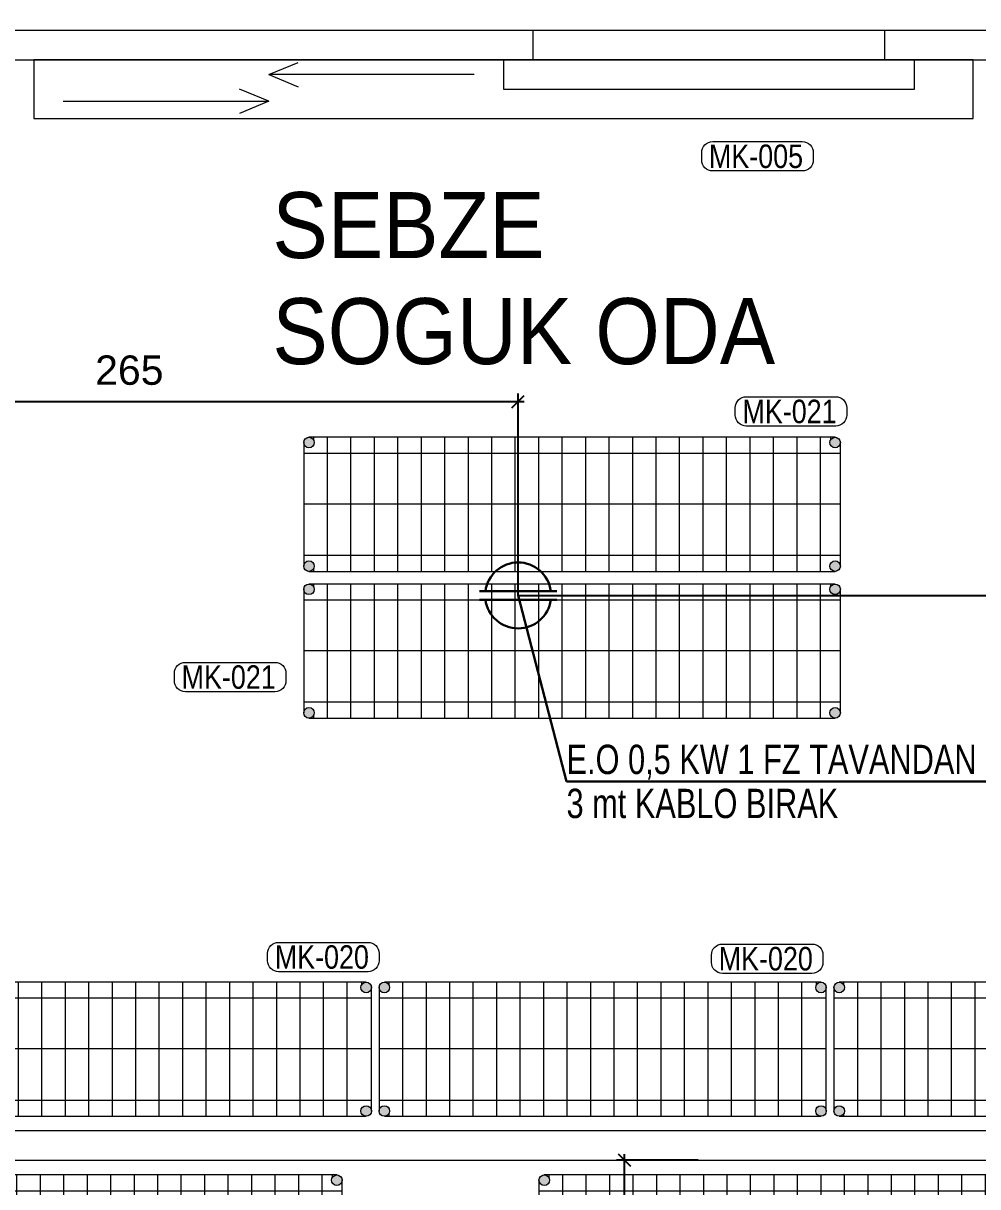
# Model space of a CAD drawing. Extents: x -5598 to 26293, y -3808 to 13850.
# Drawn here: x -1833.6 to -1508.4, y 4786 to 5182.5 of the extents above; entities that cross this region are included whole.
import ezdxf
from ezdxf.enums import TextEntityAlignment as Align

# ---------------------------------------------------------------- set-up
doc = ezdxf.new("R2010")
doc.units = 0
doc.header["$LTSCALE"] = 100
doc.header["$MEASUREMENT"] = 0
for name, color, linetype, lineweight in [('AD', 5, 'Continuous', 9), ('AK', 7, 'Continuous', 15), ('AP', 6, 'Continuous', 15)]:
    doc.layers.add(name, color=color, linetype=linetype, lineweight=lineweight)
doc.layers.add('MAKPA COLD ROOM', color=7, linetype='Continuous', lineweight=15, true_color=0x143d69)
doc.layers.add('MAKPA ELEKTRIK', color=7, linetype='Continuous', lineweight=30, true_color=0x93039a)
doc.layers.add('OLCU DIS', color=7, linetype='Continuous')
doc.styles.add('MAKPA TESISAT', font='arial.ttf', dxfattribs={"height": 10})
doc.styles.add('olcu', font='romans.shx', dxfattribs={"width": 0.5})
doc.styles.add('POZ TEXT', font='ARIALN.TTF', dxfattribs={"height": 8})
doc.styles.get("Standard").update_dxf_attribs({"font": 'arial.ttf'})
doc.dimstyles.new('1-200', dxfattribs={"dimtxt": 40, "dimasz": 2, "dimexe": 0, "dimexo": 0, "dimgap": 10, "dimtad": 1, "dimdec": 4, "dimrnd": 0.1, "dimzin": 9, "dimdsep": 46, "dimtxsty": 'olcu', "dimblk1": 'SOL', "dimblk2": 'SAG', "dimsah": 1, "dimcen": 0, "dimse1": 1, "dimse2": 1, "dimclre": 13, "dimadec": 0, "dimazin": 0, "dimtfac": 1, "dimtdec": 4, "dimtix": 1, "dimtmove": 2, "dimatfit": 2, "dimldrblk": 'SOL', "dimfxl": 0, "dimtolj": 1, "dimarcsym": 0})
doc.dimstyles.new('MAKPA TESISAT DIM', dxfattribs={"dimscale": 0.7, "dimtxt": 12, "dimasz": 6, "dimexe": 4, "dimexo": 0, "dimgap": 8, "dimtad": 2, "dimtih": 1, "dimtoh": 1, "dimdec": 0, "dimrnd": 5, "dimzin": 0, "dimdsep": 46, "dimtxsty": 'MAKPA TESISAT', "dimblk1": 'OBLIQUE', "dimblk2": 'OBLIQUE', "dimsah": 1, "dimcen": 0, "dimdle": 3, "dimclrd": 256, "dimclre": 256, "dimclrt": 256, "dimadec": 0, "dimazin": 0, "dimtfac": 1, "dimtdec": 0, "dimtix": 1, "dimtofl": 0, "dimtmove": 2, "dimatfit": 3, "dimldrblk": 'OBLIQUE', "dimfxl": 0, "dimtvp": 7, "dimtolj": 1, "dimtzin": 0, "dimarcsym": 0})

# ---------------------------------------------------------------- blocks, each defined once
blk = doc.blocks.new('SOL')
at = {"color": 0}
for p, q in [((0, 30), (0, -6.96)), ((7.58, 0), (-6.97, 0))]:
    blk.add_line(p, q, dxfattribs=at)
blk.add_circle((0, 0), 3, dxfattribs=at)
blk = doc.blocks.new('SAG')
at = {"color": 0}
for p, q in [((0, -30), (0, 6.96)), ((7.58, 0), (-6.97, 0))]:
    blk.add_line(p, q, dxfattribs=at)
blk.add_circle((0, 0), 3, dxfattribs=at)
blk = doc.blocks.new('*D332')
at = {"layer": 'OLCU DIS', "color": 0, "lineweight": -2, "transparency": 16777216}
blk.add_line((21268, -935), (-2968, -935), dxfattribs=at)
at = {"layer": 'OLCU DIS', "color": 0, "lineweight": -2, "transparency": 16777216, "xscale": 2, "yscale": 2, "zscale": 2, "rotation": 180}
blk.add_blockref('SAG', (-2970, -935), dxfattribs=at)
at = {"layer": 'OLCU DIS', "color": 0, "lineweight": -2, "transparency": 16777216, "xscale": 2, "yscale": 2, "zscale": 2}
blk.add_blockref('SOL', (21270, -935), dxfattribs=at)
at = {"layer": 'OLCU DIS', "color": 0, "transparency": 16777216, "insert": (9295.64, -905), "char_height": 40, "attachment_point": 5, "style": 'olcu'}
blk.add_mtext('\\A1;24240', dxfattribs=at)
blk = doc.blocks.new('SURGU KAPI 120 cm')
at = {"layer": 'MAKPA COLD ROOM', "color": 1}
for p, q in [((-24.08, 220), (-24.08, 150)), ((-24.08, 150), (-28.22, 160)), ((-24.08, 150), (-19.94, 160)), ((-15, 150), (-19.14, 140)), ((-15, 80), (-15, 150)), ((-15, 150), (-10.86, 140))]:
    blk.add_line(p, q, dxfattribs=at)
for points in [[(-10, -90), (-10, 230), (-30, 230), (-30, -90)], [(0, -60), (0, 60), (-10, 60), (-10, -60)]]:
    blk.add_lwpolyline(points, close=True, dxfattribs=at)
at = {"layer": 'MAKPA COLD ROOM', "color": 1, "ltscale": 0.05}
blk.add_lwpolyline([(-10, -70), (-10, 70), (-20, 70), (-20, -70)], close=True, dxfattribs=at)
blk = doc.blocks.new('46x152')
at = {"layer": 'AD'}
h = blk.add_hatch(color=2, dxfattribs=at)
h.paths.add_polyline_path([(19.1, 150.6, 1), (22.7, 150.6, 1)])
h.paths.add_polyline_path([(-23, 150.6, 1), (-19.4, 150.6, 1)])
h.paths.add_polyline_path([(-23, 1.8, 1), (-19.4, 1.8, 1)])
h.paths.add_polyline_path([(22.7, 1.8, 1), (19.1, 1.8, 1)])
at = {"layer": 'AD', "color": 2}
blk.add_line((0, 0), (0, 152.4), dxfattribs=at)
for points in [[(-22.93, 151.1), (-23, 151.1)], [(21.2, 152.4), (-21.2, 152.4)], [(-17.5, 152.4), (-17.5, 0)], [(17.2, 0), (17.2, 152.4)], [(22.7, 151.1), (22.63, 151.1)], [(-23, 150.6), (-23, 1.8)], [(-22.19, 149.1), (-23, 149.1)], [(-22.19, 149.1), (-23, 149.1)], [(22.7, 149.1), (21.89, 149.1)], [(22.7, 149.1), (21.89, 149.1)], [(22.7, 1.8), (22.7, 150.6)], [(22.7, 144.4), (-23, 144.4)], [(22.7, 144.4), (-23, 144.4)], [(22.7, 136.4), (-23, 136.4)], [(22.7, 136.4), (-23, 136.4)], [(22.7, 128.4), (-23, 128.4)], [(22.7, 128.4), (-23, 128.4)], [(22.7, 120.4), (-23, 120.4)], [(22.7, 120.4), (-23, 120.4)], [(22.7, 112.4), (-23, 112.4)], [(22.7, 112.4), (-23, 112.4)], [(22.7, 104.4), (-23, 104.4)], [(22.7, 104.4), (-23, 104.4)], [(22.7, 96.4), (-23, 96.4)], [(22.7, 96.4), (-23, 96.4)], [(22.7, 88.4), (-23, 88.4)], [(22.7, 88.4), (-23, 88.4)], [(22.7, 80.4), (-23, 80.4)], [(22.7, 80.4), (-23, 80.4)], [(22.7, 72.4), (-23, 72.4)], [(22.7, 72.4), (-23, 72.4)], [(22.7, 64.4), (-23, 64.4)], [(22.7, 64.4), (-23, 64.4)], [(22.7, 56.4), (-23, 56.4)], [(22.7, 56.4), (-23, 56.4)], [(22.7, 48.4), (-23, 48.4)], [(22.7, 48.4), (-23, 48.4)], [(22.7, 40.4), (-23, 40.4)], [(22.7, 40.4), (-23, 40.4)], [(22.7, 32.4), (-23, 32.4)], [(22.7, 32.4), (-23, 32.4)], [(22.7, 24.4), (-23, 24.4)], [(22.7, 24.4), (-23, 24.4)], [(22.7, 16.4), (-23, 16.4)], [(22.7, 8.4), (-23, 8.4)], [(-22.95, 1.4), (-23, 1.4)], [(-21.2, 0), (21.2, 0)], [(22.7, 3.4), (21.72, 3.4)], [(22.7, 1.4), (22.65, 1.4)]]:
    blk.add_lwpolyline(points, dxfattribs=at)
for centre in [(-21.2, 150.6), (20.9, 150.6), (-21.2, 1.8), (20.9, 1.8)]:
    blk.add_circle(centre, 1.8, dxfattribs=at)
blk = doc.blocks.new('46x183')
at = {"layer": 'AD'}
h = blk.add_hatch(color=1, dxfattribs=at)
h.paths.add_polyline_path([(19.1, 181.1, 1), (22.7, 181.1, 1)])
h.paths.add_polyline_path([(-23, 181.1, 1), (-19.4, 181.1, 1)])
h.paths.add_polyline_path([(-23, 1.8, 1), (-19.4, 1.8, 1)])
h.paths.add_polyline_path([(22.7, 1.8, 1), (19.1, 1.8, 1)])
at = {"layer": 'AD', "color": 1}
blk.add_line((0, 182.9), (0, 0), dxfattribs=at)
for points in [[(21.2, 182.9), (-21.2, 182.9)], [(17.65, 182.9), (-17.95, 182.9)], [(-17.5, 182.9), (-17.5, 0)], [(17.2, 0), (17.2, 182.9)], [(-22.93, 181.6), (-23, 181.6)], [(-23, 181.1), (-23, 1.8)], [(-22.19, 179.6), (-23, 179.6)], [(-22.19, 179.6), (-23, 179.6)], [(22.7, 179.6), (21.89, 179.6)], [(22.7, 179.6), (21.89, 179.6)], [(22.7, 181.6), (22.63, 181.6)], [(22.7, 1.8), (22.7, 181.1)], [(22.7, 174.9), (-23, 174.9)], [(22.7, 174.9), (-23, 174.9)], [(22.7, 166.9), (-23, 166.9)], [(22.7, 166.9), (-23, 166.9)], [(22.7, 158.9), (-23, 158.9)], [(22.7, 158.9), (-23, 158.9)], [(22.7, 150.9), (-23, 150.9)], [(22.7, 150.9), (-23, 150.9)], [(22.7, 142.9), (-23, 142.9)], [(22.7, 142.9), (-23, 142.9)], [(22.7, 134.9), (-23, 134.9)], [(22.7, 134.9), (-23, 134.9)], [(22.7, 126.9), (-23, 126.9)], [(22.7, 126.9), (-23, 126.9)], [(22.7, 118.9), (-23, 118.9)], [(22.7, 118.9), (-23, 118.9)], [(22.7, 110.9), (-23, 110.9)], [(22.7, 110.9), (-23, 110.9)], [(22.7, 102.9), (-23, 102.9)], [(22.7, 102.9), (-23, 102.9)], [(22.7, 94.9), (-23, 94.9)], [(22.7, 94.9), (-23, 94.9)], [(22.7, 86.9), (-23, 86.9)], [(22.7, 86.9), (-23, 86.9)], [(22.7, 78.9), (-23, 78.9)], [(22.7, 78.9), (-23, 78.9)], [(22.7, 70.9), (-23, 70.9)], [(22.7, 70.9), (-23, 70.9)], [(22.7, 62.9), (-23, 62.9)], [(22.7, 62.9), (-23, 62.9)], [(22.7, 54.9), (-23, 54.9)], [(22.7, 54.9), (-23, 54.9)], [(22.7, 46.9), (-23, 46.9)], [(22.7, 38.9), (-23, 38.9)], [(22.7, 30.9), (-23, 30.9)], [(22.7, 22.9), (-23, 22.9)], [(22.7, 14.9), (-23, 14.9)], [(22.7, 6.9), (-23, 6.9)], [(-22.95, 1.4), (-23, 1.4)], [(-21.2, 0), (21.2, 0)], [(22.7, 3.4), (21.72, 3.4)], [(22.7, 1.4), (22.65, 1.4)]]:
    blk.add_lwpolyline(points, dxfattribs=at)
for centre in [(-21.2, 181.1), (20.9, 181.1), (-21.2, 1.8), (20.9, 1.8)]:
    blk.add_circle(centre, 1.8, dxfattribs=at)
blk = doc.blocks.new('POZ_X')
at = {"layer": 'AP'}
blk.add_lwpolyline([(12.75, 10), (-17.75, 10, 0.414214), (-21.5, 6.25), (-21.5, 3.75, 0.414214), (-17.75, 0), (12.75, 0, 0.414214), (16.5, 3.75), (16.5, 6.25, 0.414214)], format="xyb", close=True, dxfattribs=at)
at = {"layer": 'AP', "style": 'POZ TEXT'}
blk.add_attdef('POZ_NO', text='', height=8, dxfattribs=at).set_placement((-3, 5), align=Align.MIDDLE_CENTER)
at = {"layer": 'AP', "style": 'POZ TEXT', "flags": 1}
blk.add_attdef('URUN_ADI', text='', height=7, dxfattribs=at).set_placement((-3, -4.34), align=Align.MIDDLE_CENTER)
blk = doc.blocks.new('ELK.KABLO')
at = {"layer": 'MAKPA ELEKTRIK'}
for p, q in [((-13.125, 1.5), (13.125, 1.5)), ((-13.125, -1.5), (13.125, -1.5))]:
    blk.add_line(p, q, dxfattribs=at)
for start, end in [(7.66226, 172.33774), (187.66226, 352.33774)]:
    blk.add_arc((0, 0), 11.25, start, end, dxfattribs=at)
blk = doc.blocks.new('_OBLIQUE')
at = {"color": 0, "linetype": 'ByBlock', "lineweight": -2}
blk.add_line((-0.5, -0.5), (0.5, 0.5), dxfattribs=at)
blk = doc.blocks.new('*D752')
at = {"layer": 'MAKPA ELEKTRIK', "lineweight": -2, "transparency": 16777216}
for p, q in [((-1930, 4987.5), (-1930, 5056.31)), ((-1665, 4987.5), (-1665, 5056.31)), ((-1662.9, 5053.51), (-1932.1, 5053.51))]:
    blk.add_line(p, q, dxfattribs=at)
at = {"layer": 'MAKPA ELEKTRIK', "lineweight": -2, "transparency": 16777216, "xscale": 4.199999999999998, "yscale": 4.199999999999998, "zscale": 4.199999999999998, "rotation": 180}
blk.add_blockref('_OBLIQUE', (-1930, 5053.51), dxfattribs=at)
at = {"layer": 'MAKPA ELEKTRIK', "lineweight": -2, "transparency": 16777216, "xscale": 4.199999999999998, "yscale": 4.199999999999998, "zscale": 4.199999999999998}
blk.add_blockref('_OBLIQUE', (-1665, 5053.51), dxfattribs=at)
at = {"layer": 'MAKPA ELEKTRIK', "transparency": 16777216, "insert": (-1797.5, 5064.22), "char_height": 10, "attachment_point": 5, "style": 'MAKPA TESISAT'}
blk.add_mtext('\\A1;265', dxfattribs=at)
blk = doc.blocks.new('*D753')
at = {"layer": 'MAKPA ELEKTRIK', "lineweight": -2, "transparency": 16777216}
for p, q in [((-1665, 5200), (-1483.59, 5200)), ((-1486.39, 4985.4), (-1486.39, 5202.1)), ((-1665, 4987.5), (-1483.59, 4987.5))]:
    blk.add_line(p, q, dxfattribs=at)
at = {"layer": 'MAKPA ELEKTRIK', "lineweight": -2, "transparency": 16777216, "xscale": 4.199999999999998, "yscale": 4.199999999999998, "zscale": 4.199999999999998}
for p, rotation in [((-1486.39, 5200), 90), ((-1486.39, 4987.5), 270)]:
    blk.add_blockref('_OBLIQUE', p, dxfattribs=dict(at, rotation=rotation))
at = {"layer": 'MAKPA ELEKTRIK', "transparency": 16777216, "insert": (-1469.62, 5093.75), "char_height": 10, "attachment_point": 5, "style": 'MAKPA TESISAT'}
blk.add_mtext('\\A1;215', dxfattribs=at)
blk = doc.blocks.new('*D755')
at = {"layer": 'MAKPA ELEKTRIK', "lineweight": -2, "transparency": 16777216}
for p, q in [((-1603.64, 4795), (-1631.54, 4795)), ((-1628.74, 4565.4), (-1628.74, 4797.1)), ((-1695, 4567.5), (-1625.94, 4567.5))]:
    blk.add_line(p, q, dxfattribs=at)
at = {"layer": 'MAKPA ELEKTRIK', "lineweight": -2, "transparency": 16777216, "xscale": 4.199999999999999, "yscale": 4.199999999999999, "zscale": 4.199999999999999}
for p, rotation in [((-1628.74, 4795), 90), ((-1628.74, 4567.5), 270)]:
    blk.add_blockref('_OBLIQUE', p, dxfattribs=dict(at, rotation=rotation))
at = {"layer": 'MAKPA ELEKTRIK', "transparency": 16777216, "insert": (-1612.02, 4681.25), "char_height": 10, "attachment_point": 5, "style": 'MAKPA TESISAT'}
blk.add_mtext('\\A1;230', dxfattribs=at)
blk = doc.blocks.new('*D934')
at = {"layer": 'MAKPA ELEKTRIK', "lineweight": -2, "transparency": 16777216}
for p, q in [((-1486.39, 4989.6), (-1486.39, 4792.9)), ((-1665, 4987.5), (-1483.59, 4987.5)), ((-1460, 4795), (-1489.19, 4795))]:
    blk.add_line(p, q, dxfattribs=at)
at = {"layer": 'MAKPA ELEKTRIK', "lineweight": -2, "transparency": 16777216, "xscale": 4.199999999999998, "yscale": 4.199999999999998, "zscale": 4.199999999999998}
for p, rotation in [((-1486.39, 4987.5), 90), ((-1486.39, 4795), 270)]:
    blk.add_blockref('_OBLIQUE', p, dxfattribs=dict(at, rotation=rotation))
at = {"layer": 'MAKPA ELEKTRIK', "transparency": 16777216, "insert": (-1470.23, 4891.25), "char_height": 10, "attachment_point": 5, "style": 'MAKPA TESISAT'}
blk.add_mtext('\\A1;190', dxfattribs=at)

msp = doc.modelspace()

# ---------------------------------------------------------------- linework, layer by layer
at = {"layer": 'MAKPA COLD ROOM'}
for points in [[(-1920, 5170), (-1400, 5170), (-1400, 5180), (-1920, 5180)], [(-1920, 4795), (-1470, 4795), (-1470, 4805), (-1920, 4805)]]:
    msp.add_lwpolyline(points, close=True, dxfattribs=at)
at = {"layer": 'MAKPA ELEKTRIK'}
for p, q in [((-1665, 4987.5), (-1648.52156, 4924.12722)), ((-1648.52156, 4924.12722), (-1498.52156, 4924.12722))]:
    msp.add_line(p, q, dxfattribs=at)

# ---------------------------------------------------------------- block references
at = {"layer": 'AK', "rotation": 90}
for name, p in [('46x183', (-1555.18996, 5018.7)), ('46x183', (-1555.18996, 4968.7)), ('46x152', (-1715, 4833)), ('46x152', (-1560, 4833)), ('46x152', (-1405, 4833)), ('46x183', (-1725, 4767.3)), ('46x183', (-1475, 4767.3))]:
    msp.add_blockref(name, p, dxfattribs=at)
at = {"layer": 'AP', "ltscale": 6}
ref = msp.add_blockref('POZ_X', (-1580.94879, 5142.16988), dxfattribs=dict(at, xscale=-1, rotation=180))
ref.add_attrib('POZ_NO', 'MK-005', dxfattribs={"height": 8, "style": 'POZ TEXT'}).set_placement((-1583.94879, 5137.16988), align=Align.MIDDLE_CENTER)
ref = msp.add_blockref('POZ_X', (-1569.52724, 5055.21028), dxfattribs=dict(at, xscale=-1, rotation=180))
ref.add_attrib('POZ_NO', 'MK-021', dxfattribs={"height": 8, "style": 'POZ TEXT'}).set_placement((-1572.52724, 5050.21028), align=Align.MIDDLE_CENTER)
ref = msp.add_blockref('POZ_X', (-1760.64108, 4964.6859), dxfattribs=dict(at, xscale=-1, rotation=180))
ref.add_attrib('POZ_NO', 'MK-021', dxfattribs={"height": 8, "style": 'POZ TEXT'}).set_placement((-1763.64108, 4959.6859), align=Align.MIDDLE_CENTER)
ref = msp.add_blockref('POZ_X', (-1728.9, 4869.28098), dxfattribs=dict(at, xscale=-1, rotation=180))
ref.add_attrib('POZ_NO', 'MK-020', dxfattribs={"height": 8, "style": 'POZ TEXT'}).set_placement((-1731.9, 4864.28098), align=Align.MIDDLE_CENTER)
ref = msp.add_blockref('POZ_X', (-1577.62878, 4868.7), dxfattribs=dict(at, xscale=-1, rotation=180))
ref.add_attrib('POZ_NO', 'MK-020', dxfattribs={"height": 8, "style": 'POZ TEXT'}).set_placement((-1580.62878, 4863.7), align=Align.MIDDLE_CENTER)
at = {"layer": 'MAKPA COLD ROOM', "rotation": 90}
msp.add_blockref('SURGU KAPI 120 cm', (-1600, 5180), dxfattribs=at)
at = {"layer": 'MAKPA ELEKTRIK'}
msp.add_blockref('ELK.KABLO', (-1665, 4987.5), dxfattribs=at)

# ---------------------------------------------------------------- texts
at = {"layer": 'AP', "color": 1, "ltscale": 0.2, "width": 0.9}
for s, p in [('SEBZE', (-1748.74645, 5102.47608)), ('SOGUK ODA', (-1748.74645, 5066.33181))]:
    msp.add_text(s, height=22.5, dxfattribs=at).set_placement(p)
at = {"layer": 'MAKPA ELEKTRIK', "style": 'MAKPA TESISAT', "width": 0.75}
for s, p in [('E.O 0,5 KW 1 FZ TAVANDAN', (-1648.52156, 4926.62722)), ('3 mt KABLO BIRAK', (-1648.52156, 4911.62722))]:
    msp.add_text(s, height=10.00188, dxfattribs=at).set_placement(p)

# ---------------------------------------------------------------- dimensions: what is measured, and where the dimension line sits
at = {"layer": 'MAKPA ELEKTRIK'}
for base, p1, p2, picture, middle in [((-1486.3900316015, 5199.9999999976), (-1664.9999998372, 4987.4999999972), (-1664.9999997975, 5199.9999999976), '*D753', (-1469.6201816697, 5093.7499999974)), ((-1486.3900316015, 4795), (-1664.9999998372, 4987.4999999972), (-1460, 4795), '*D934', (-1470.2306864446, 4891.2499999986)), ((-1628.7400982847, 4795), (-1694.9999999005, 4567.5), (-1603.6420759657, 4795), '*D755', (-1612.0248186122, 4681.25))]:
    dim = msp.add_linear_dim(base=base, p1=p1, p2=p2, angle=90, dimstyle='MAKPA TESISAT DIM', override={"dimfxl": 0}, dxfattribs=at)
    dim.commit()
    dim.dimension.update_dxf_attribs({"geometry": picture, "text_midpoint": middle})
dim = msp.add_linear_dim(base=(-1930, 5053.51454), p1=(-1665, 4987.5), p2=(-1930, 4987.5), dimstyle='MAKPA TESISAT DIM', override={"dimfxl": 0}, dxfattribs=at)
dim.commit()
dim.dimension.update_dxf_attribs({"geometry": '*D752', "text_midpoint": (-1797.5, 5064.22027)})
at = {"layer": 'OLCU DIS', "color": 7}
dim = msp.add_linear_dim(base=(-2970, -935), p1=(21270, -635), p2=(-2970, 7535), dimstyle='1-200', dxfattribs=at)
dim.commit()
dim.dimension.update_dxf_attribs({"geometry": '*D332', "text_midpoint": (9295.63768, -905), "dimtype": 160})

doc.saveas('drawing.dxf')
